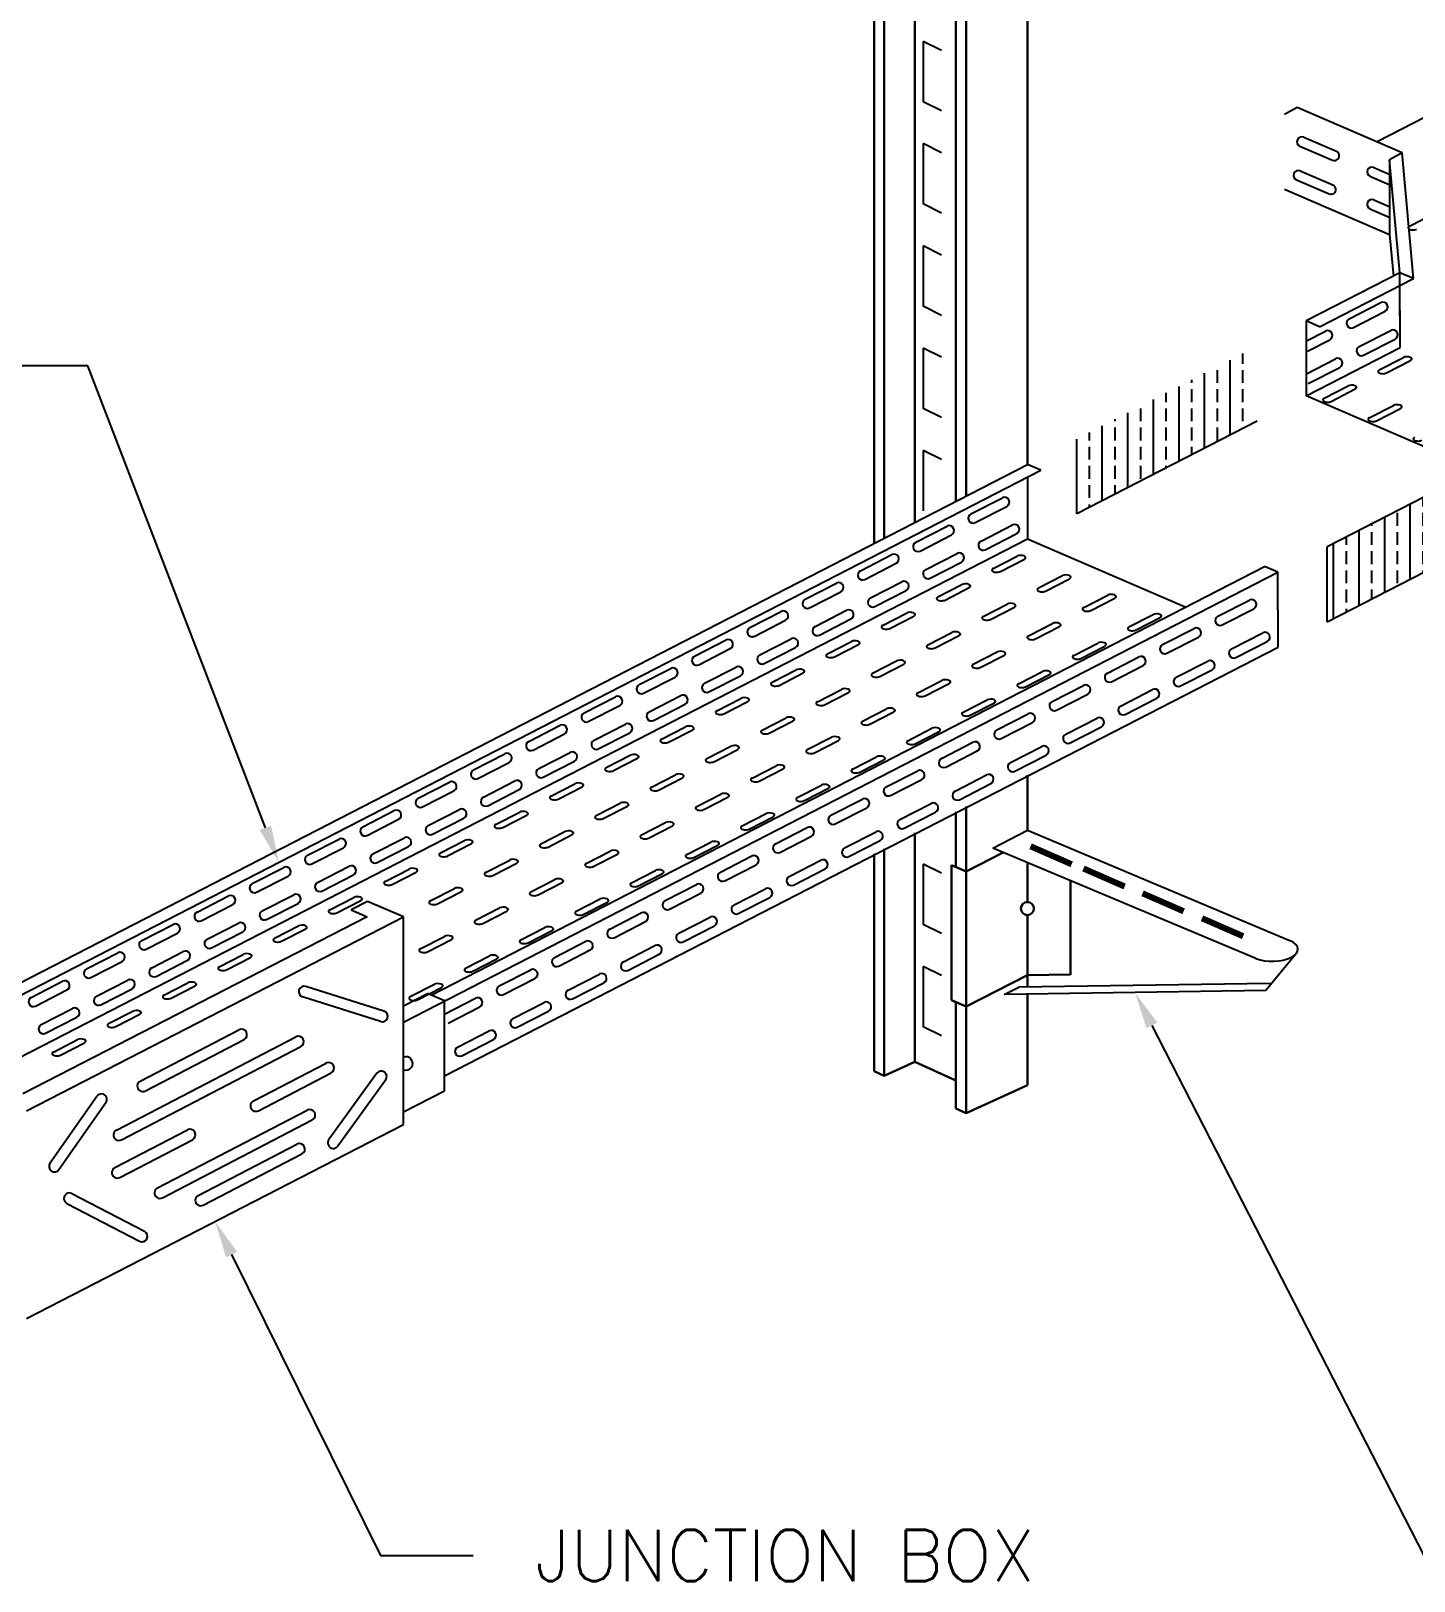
# Model space of a CAD drawing. Extents: x -508 to 92, y -98 to -31.
# Drawn here: x -94.027 to -89.768, y -69.494 to -64.718 of the extents above; entities that cross this region are included whole.
import ezdxf
from ezdxf.enums import TextEntityAlignment as Align

# ---------------------------------------------------------------- set-up
doc = ezdxf.new("R2010")
doc.units = 0
doc.header["$MEASUREMENT"] = 0
doc.layers.get('0').update_dxf_attribs({"linetype": 'CONTINUOUS', "lineweight": 30})
doc.layers.add('CONSTRUCTION', color=3, linetype='CONTINUOUS')
doc.styles.add('S', font='ROMANS')

# ---------------------------------------------------------------- blocks, each defined once
blk = doc.blocks.new('*X18')
at = {"color": 0}
for p, q in [((64.0625, 19.6562), (64.0625, 19.7062)), ((64, 19.3076), (64, 19.6741)), ((63.8125, 19.5625), (63.8125, 19.5776)), ((63.875, 19.2433), (63.875, 19.6097)), ((63.9375, 19.5625), (63.9375, 19.625)), ((64.0625, 19.5625), (64.0625, 19.625)), ((63.625, 19.1146), (63.625, 19.4811)), ((63.6875, 19.4687), (63.6875, 19.5132)), ((63.75, 19.179), (63.75, 19.5454)), ((63.8125, 19.4687), (63.8125, 19.5312)), ((63.9375, 19.4687), (63.9375, 19.5312)), ((64.0625, 19.4687), (64.0625, 19.5312)), ((63.5, 19.0503), (63.5, 19.4167)), ((63.5625, 19.375), (63.5625, 19.4375)), ((63.6875, 19.375), (63.6875, 19.4375)), ((63.8125, 19.375), (63.8125, 19.4375)), ((63.9375, 19.375), (63.9375, 19.4375)), ((64.0625, 19.375), (64.0625, 19.4375)), ((63.375, 18.986), (63.375, 19.3524)), ((63.4375, 19.375), (63.4375, 19.3846)), ((63.4375, 19.2812), (63.4375, 19.3437)), ((63.5625, 19.2812), (63.5625, 19.3437)), ((63.6875, 19.2812), (63.6875, 19.3437)), ((63.8125, 19.2812), (63.8125, 19.3437)), ((63.9375, 19.2812), (63.9375, 19.3437)), ((64.0625, 19.3398), (64.0625, 19.3437)), ((63.25, 18.9216), (63.25, 19.2881)), ((63.3125, 19.2812), (63.3125, 19.3202)), ((63.3125, 19.1875), (63.3125, 19.25)), ((63.4375, 19.1875), (63.4375, 19.25)), ((63.5625, 19.1875), (63.5625, 19.25)), ((63.6875, 19.1875), (63.6875, 19.25)), ((63.8125, 19.2111), (63.8125, 19.25)), ((63.3125, 19.0937), (63.3125, 19.1562)), ((63.4375, 19.0937), (63.4375, 19.1562)), ((63.5625, 19.0937), (63.5625, 19.1562)), ((63.6875, 19.1468), (63.6875, 19.1562)), ((63.3125, 19), (63.3125, 19.0625)), ((63.4375, 19.0181), (63.4375, 19.0625)), ((63.3125, 18.9538), (63.3125, 18.9687))]:
    blk.add_line(p, q, dxfattribs=at)

msp = doc.modelspace()

# ---------------------------------------------------------------- linework, layer by layer
for p, q in [((-91.4309, -66.2967, -26.7093), (-91.4309, -64.0133, -26.7093)), ((-91.3994, -66.2805, -26.7093), (-91.3994, -64.0315, -26.7093)), ((-91.3049, -66.2319, -26.7093), (-91.3049, -64.086, -26.7093)), ((-91.1789, -66.1671, -26.7093), (-91.1789, -64.1588, -26.7093)), ((-91.1474, -66.1509, -26.7093), (-91.1474, -64.177, -26.7093)), ((-90.9583, -66.0536, -26.7093), (-90.9583, -64.2862, -26.7093)), ((-90.9583, -67.1811, -26.7093), (-90.9583, -67.0108, -26.7093)), ((-91.1789, -67.2936, -26.7093), (-91.1789, -67.1242, -26.7093)), ((-91.1474, -68.0525, -26.7093), (-91.1474, -67.108, -26.7093)), ((-91.3049, -67.8947, -26.7093), (-91.3049, -67.1891, -26.7093)), ((-91.3994, -67.9377, -26.7093), (-91.3994, -67.2377, -26.7093)), ((-91.4309, -67.9234, -26.7093), (-91.4309, -67.2539, -26.7093)), ((-91.1474, -67.308, -26.7093), (-91.0329, -67.2492, -26.7093)), ((-90.9583, -67.4022, -26.7093), (-90.9583, -67.2805, -26.7093)), ((-91.1923, -67.7043, -26.7093), (-91.1923, -67.2882, -26.7093)), ((-91.1923, -67.2882, -26.7093), (-91.1474, -67.308, -26.7093)), ((-90.8256, -67.6259, -26.7093), (-90.8256, -67.3362, -26.7093)), ((-90.9583, -67.6637, -26.7093), (-90.9583, -67.4424, -26.7093)), ((-91.1474, -67.7241, -26.7093), (-90.9583, -67.627, -26.7093)), ((-90.8254, -67.625, -26.7241), (-90.9583, -67.627, -26.7093)), ((-91.1923, -67.7043, -26.7093), (-91.1474, -67.7241, -26.7093)), ((-91.1789, -68.0382, -26.7093), (-91.1789, -67.7098, -26.7093)), ((-90.9583, -67.9664, -26.7093), (-90.9583, -67.6862, -26.7093)), ((-91.3049, -67.8947, -26.7093), (-91.3994, -67.9377, -26.7093)), ((-91.3049, -67.8947, -26.7093), (-91.1789, -67.9521, -26.7093)), ((-91.4309, -67.9234, -26.7093), (-91.3994, -67.9377, -26.7093)), ((-90.9583, -67.9664, -26.7093), (-91.1474, -68.0525, -26.7093)), ((-91.1789, -68.0382, -26.7093), (-91.1474, -68.0525, -26.7093))]:
    msp.add_line(p, q)
at = {"const_width": 0.0189}
for points, elevation in [([(-90.9488, -67.2303), (-90.8221, -67.2857)], -4.6355), ([(-90.7857, -67.2988), (-90.6591, -67.3542)], -4.4918), ([(-90.6039, -67.3752), (-90.4772, -67.4305)], -4.3315), ([(-90.4208, -67.4521), (-90.2941, -67.5074)], -4.17)]:
    msp.add_lwpolyline(points, dxfattribs=dict(at, elevation=elevation))
msp.add_circle((-90.9586, -67.4223, -2.6746), 0.0201)
at = {"layer": 'CONSTRUCTION'}
for p, q in [((-91.2229, -64.7785, 0.5349), (-91.2791, -64.7504, 0.5349)), ((-91.2791, -64.7504, 0.5349), (-91.2791, -64.9363, 0.5349)), ((-91.2229, -64.9644, 0.5349), (-91.2791, -64.9363, 0.5349)), ((-89.8041, -65.0935, -28.4327), (-90.1274, -64.9543, -28.6941)), ((-91.2229, -65.0936, 0.5349), (-91.2791, -65.0655, 0.5349)), ((-91.2791, -65.0655, 0.5349), (-91.2791, -65.2514, 0.5349)), ((-90.1193, -65.0732, -35.0705), (-90.0188, -65.1165, -35.0761)), ((-90.1076, -65.0458, -35.0712), (-90.007, -65.0891, -35.0768)), ((-89.811, -65.4631, -27.8139), (-89.8435, -65.1153, -28.4661)), ((-89.8435, -65.1153, -28.4661), (-89.8432, -65.3461, -28.5892)), ((-89.7697, -65.4809, -27.7805), (-89.8041, -65.0935, -28.4327)), ((-90.1297, -65.177, -35.0342), (-90.0292, -65.2203, -35.0398)), ((-90.118, -65.1496, -35.0348), (-90.0174, -65.1929, -35.0405)), ((-89.9035, -65.1661, -34.896), (-89.8443, -65.1916, -34.8993)), ((-89.8917, -65.1387, -34.8966), (-89.8444, -65.1591, -34.8993)), ((-91.2229, -65.2795, 0.5349), (-91.2791, -65.2514, 0.5349)), ((-89.9035, -65.2665, -34.896), (-89.8443, -65.292, -34.8993)), ((-89.8917, -65.2391, -34.8966), (-89.8444, -65.2595, -34.8993)), ((-89.8432, -65.3461, -28.5892), (-89.8313, -65.4736, -28.3502)), ((-91.2229, -65.4087, 0.5349), (-91.2791, -65.3806, 0.5349)), ((-91.2791, -65.3806, 0.5349), (-91.2791, -65.5665, 0.5349)), ((-89.811, -65.4631, -27.8139), (-90.1001, -65.6119, -27.5356)), ((-89.8108, -65.6939, -27.937), (-89.811, -65.4631, -27.8139)), ((-90.0588, -65.6297, -27.5021), (-89.7697, -65.4809, -27.7805)), ((-89.8108, -65.6939, -27.937), (-89.811, -65.5022, -27.8347)), ((-91.2229, -65.5946, 0.5349), (-91.2791, -65.5665, 0.5349)), ((-89.9672, -65.6052, -27.9716), (-89.8703, -65.5554, -27.9778)), ((-90.1001, -65.6119, -27.5356), (-90.0999, -65.8427, -27.6587)), ((-89.9539, -65.6319, -27.9722), (-89.8571, -65.5821, -27.9784)), ((-90.0991, -65.6731, -27.8101), (-90.0406, -65.643, -27.8139)), ((-89.9364, -65.6905, -27.8117), (-89.8395, -65.6407, -27.8179)), ((-91.2229, -65.7238, 0.5349), (-91.2791, -65.6957, 0.5349)), ((-91.2791, -65.6957, 0.5349), (-91.2791, -65.8816, 0.5349)), ((-90.0999, -65.8427, -27.6587), (-89.8108, -65.6939, -27.937)), ((-90.0961, -65.7051, -27.81), (-90.0273, -65.6698, -27.8144)), ((-89.9231, -65.7172, -27.8123), (-89.8263, -65.6674, -27.8185)), ((-93.8526, -65.7496, 0.5349), (-94.3071, -65.7496, 0.5349)), ((-93.305, -67.1736, 0.5349), (-93.8526, -65.7496, 0.5349)), ((-90.0994, -65.7744, -27.6482), (-90.0098, -65.7283, -27.654)), ((-90.0934, -65.8048, -27.6484), (-89.9965, -65.755, -27.6545)), ((-91.2229, -65.9097, 0.5349), (-91.2791, -65.8816, 0.5349)), ((-91.2791, -66.0108, 0.5349), (-91.2791, -66.1967, 0.5349)), ((-91.2229, -66.0389, 0.5349), (-91.2791, -66.0108, 0.5349)), ((-95.6531, -68.4699, -22.1889), (-90.9583, -66.0536, -26.7093)), ((-95.6117, -68.4877, -22.1554), (-90.917, -66.0714, -26.6758)), ((-90.9583, -66.0926, -26.7301), (-90.9581, -66.2844, -26.8324)), ((-91.1322, -66.2062, -26.8472), (-91.0353, -66.1564, -26.8534)), ((-91.1189, -66.2329, -26.8478), (-91.0221, -66.1831, -26.854)), ((-91.3025, -66.2938, -26.6833), (-91.2056, -66.244, -26.6895)), ((-91.2892, -66.3206, -26.6839), (-91.1923, -66.2708, -26.6901)), ((-91.1013, -66.29, -26.6901), (-91.0045, -66.2402, -26.6962)), ((-91.0881, -66.3168, -26.6906), (-90.9912, -66.2669, -26.6968)), ((-90.9581, -66.2844, -26.8324), (-95.6528, -68.7007, -22.312)), ((-91.4727, -66.3815, -26.5194), (-91.3759, -66.3317, -26.5255)), ((-91.2716, -66.3777, -26.5261), (-91.1747, -66.3278, -26.5323)), ((-91.4595, -66.4082, -26.5199), (-91.3626, -66.3584, -26.5261)), ((-91.2583, -66.4044, -26.5267), (-91.1615, -66.3546, -26.5329)), ((-92.8798, -67.7717, -23.4923), (-90.1867, -66.3856, -26.0853)), ((-91.643, -66.4691, -26.3554), (-91.5461, -66.4193, -26.3616)), ((-91.4418, -66.4653, -26.3622), (-91.345, -66.4155, -26.3684)), ((-90.1865, -66.6164, -26.2085), (-90.1867, -66.3856, -26.0853)), ((-91.6297, -66.4958, -26.356), (-91.5329, -66.446, -26.3622)), ((-91.4286, -66.492, -26.3628), (-91.3317, -66.4422, -26.369)), ((-90.3717, -66.5214, -26.2549), (-90.2749, -66.4716, -26.2611)), ((-91.8132, -66.5567, -26.1915), (-91.7164, -66.5069, -26.1977)), ((-91.6121, -66.5529, -26.1982), (-91.5152, -66.5031, -26.2044)), ((-90.3585, -66.5481, -26.2555), (-90.2616, -66.4983, -26.2617)), ((-91.8, -66.5835, -26.1921), (-91.7031, -66.5336, -26.1983)), ((-91.5988, -66.5796, -26.1988), (-91.502, -66.5298, -26.205)), ((-90.542, -66.609, -26.0909), (-90.4451, -66.5592, -26.0971)), ((-92.7538, -67.9378, -23.7365), (-90.1865, -66.6164, -26.2085)), ((-91.9835, -66.6444, -26.0275), (-91.8866, -66.5945, -26.0337)), ((-91.7824, -66.6405, -26.0343), (-91.6855, -66.5907, -26.0405)), ((-91.7691, -66.6673, -26.0349), (-91.6722, -66.6175, -26.0411)), ((-90.5287, -66.6357, -26.0915), (-90.4319, -66.5859, -26.0977)), ((-90.3297, -66.622, -26.0661), (-90.2329, -66.5722, -26.0723)), ((-90.3164, -66.6488, -26.0667), (-90.2196, -66.5989, -26.0729)), ((-91.9702, -66.6711, -26.0281), (-91.8734, -66.6213, -26.0343)), ((-90.7122, -66.6967, -25.927), (-90.6154, -66.6468, -25.9332)), ((-90.5, -66.7097, -25.9022), (-90.4031, -66.6598, -25.9084)), ((-92.1538, -66.732, -25.8636), (-92.0569, -66.6822, -25.8698)), ((-92.1405, -66.7587, -25.8642), (-92.0436, -66.7089, -25.8704)), ((-91.9526, -66.7282, -25.8704), (-91.8558, -66.6784, -25.8766)), ((-91.9394, -66.7549, -25.8709), (-91.8425, -66.7051, -25.8771)), ((-90.699, -66.7234, -25.9276), (-90.6021, -66.6736, -25.9338)), ((-90.4867, -66.7364, -25.9028), (-90.3899, -66.6866, -25.909)), ((-90.8825, -66.7843, -25.7631), (-90.7856, -66.7345, -25.7693)), ((-90.8692, -66.811, -25.7636), (-90.7724, -66.7612, -25.7698)), ((-90.6702, -66.7973, -25.7383), (-90.5734, -66.7475, -25.7445)), ((-92.324, -66.8196, -25.6997), (-92.2272, -66.7698, -25.7059)), ((-92.3108, -66.8463, -25.7002), (-92.2139, -66.7965, -25.7064)), ((-92.1229, -66.8158, -25.7064), (-92.026, -66.766, -25.7126)), ((-92.1096, -66.8425, -25.707), (-92.0128, -66.7927, -25.7132)), ((-90.657, -66.824, -25.7389), (-90.5601, -66.7742, -25.745)), ((-92.2931, -66.9034, -25.5425), (-92.1963, -66.8536, -25.5487)), ((-91.0528, -66.8719, -25.5991), (-90.9559, -66.8221, -25.6053)), ((-91.0395, -66.8986, -25.5997), (-90.9426, -66.8488, -25.6059)), ((-90.8405, -66.8849, -25.5743), (-90.7436, -66.8351, -25.5805)), ((-92.4943, -66.9072, -25.5357), (-92.3974, -66.8574, -25.5419)), ((-92.481, -66.934, -25.5363), (-92.3842, -66.8842, -25.5425)), ((-92.2799, -66.9302, -25.5431), (-92.183, -66.8803, -25.5493)), ((-90.8272, -66.9116, -25.5749), (-90.7304, -66.8618, -25.5811)), ((-92.6645, -66.9949, -25.3718), (-92.5677, -66.9451, -25.378)), ((-92.4634, -66.9911, -25.3786), (-92.3665, -66.9412, -25.3848)), ((-91.223, -66.9595, -25.4352), (-91.1262, -66.9097, -25.4414)), ((-91.2098, -66.9863, -25.4358), (-91.1129, -66.9364, -25.442)), ((-91.0107, -66.9725, -25.4104), (-90.9139, -66.9227, -25.4166)), ((-90.9975, -66.9993, -25.411), (-90.9006, -66.9495, -25.4172)), ((-92.6513, -67.0216, -25.3724), (-92.5544, -66.9718, -25.3786)), ((-92.4501, -67.0178, -25.3791), (-92.3533, -66.968, -25.3853)), ((-91.3933, -67.0472, -25.2713), (-91.2964, -66.9974, -25.2775)), ((-92.8348, -67.0825, -25.2079), (-92.7379, -67.0327, -25.2141)), ((-92.6337, -67.0787, -25.2146), (-92.5368, -67.0289, -25.2208)), ((-91.38, -67.0739, -25.2718), (-91.2832, -67.0241, -25.278)), ((-91.181, -67.0602, -25.2465), (-91.0842, -67.0104, -25.2527)), ((-91.1678, -67.0869, -25.247), (-91.0709, -67.0371, -25.2532)), ((-92.8215, -67.1092, -25.2084), (-92.7247, -67.0594, -25.2146)), ((-92.6204, -67.1054, -25.2152), (-92.5235, -67.0556, -25.2214)), ((-91.5635, -67.1348, -25.1073), (-91.4667, -67.085, -25.1135)), ((-93.0051, -67.1701, -25.0439), (-92.9082, -67.1203, -25.0501)), ((-92.8039, -67.1663, -25.0507), (-92.7071, -67.1165, -25.0569)), ((-92.7907, -67.193, -25.0513), (-92.6938, -67.1432, -25.0575)), ((-91.5503, -67.1615, -25.1079), (-91.4534, -67.1117, -25.1141)), ((-91.3513, -67.1478, -25.0825), (-91.2544, -67.098, -25.0887)), ((-91.338, -67.1745, -25.0831), (-91.2412, -67.1247, -25.0893)), ((-92.9918, -67.1969, -25.0445), (-92.8949, -67.147, -25.0507)), ((-91.7338, -67.2224, -24.9434), (-91.6369, -67.1726, -24.9496)), ((-91.5215, -67.2354, -24.9186), (-91.4247, -67.1856, -24.9248)), ((-93.1753, -67.2578, -24.88), (-93.0785, -67.2079, -24.8862)), ((-93.1621, -67.2845, -24.8806), (-93.0652, -67.2347, -24.8868)), ((-92.9742, -67.2539, -24.8868), (-92.8773, -67.2041, -24.8929)), ((-92.9609, -67.2807, -24.8873), (-92.8641, -67.2309, -24.8935)), ((-91.7205, -67.2491, -24.944), (-91.6237, -67.1993, -24.9502)), ((-91.5083, -67.2622, -24.9192), (-91.4114, -67.2123, -24.9254)), ((-91.9041, -67.31, -24.7795), (-91.8072, -67.2602, -24.7856)), ((-91.6918, -67.3231, -24.7547), (-91.5949, -67.2732, -24.7609)), ((-91.2791, -67.2853, 0.5349), (-91.2791, -67.4711, 0.5349)), ((-91.2229, -67.3134, 0.5349), (-91.2791, -67.2853, 0.5349)), ((-93.3456, -67.3454, -24.7161), (-93.2487, -67.2956, -24.7222)), ((-93.3323, -67.3721, -24.7166), (-93.2355, -67.3223, -24.7228)), ((-93.1444, -67.3416, -24.7228), (-93.0476, -67.2918, -24.729)), ((-93.1312, -67.3683, -24.7234), (-93.0343, -67.3185, -24.7296)), ((-91.8908, -67.3368, -24.78), (-91.7939, -67.287, -24.7862)), ((-91.6785, -67.3498, -24.7552), (-91.5817, -67.3, -24.7614)), ((-93.3147, -67.4292, -24.5589), (-93.2178, -67.3794, -24.5651)), ((-92.0743, -67.3977, -24.6155), (-91.9775, -67.3479, -24.6217)), ((-92.0611, -67.4244, -24.6161), (-91.9642, -67.3746, -24.6223)), ((-91.862, -67.4107, -24.5907), (-91.7652, -67.3609, -24.5969)), ((-93.5158, -67.433, -24.5521), (-93.419, -67.3832, -24.5583)), ((-93.5026, -67.4597, -24.5527), (-93.4057, -67.4099, -24.5589)), ((-93.3014, -67.4559, -24.5595), (-93.2046, -67.4061, -24.5657)), ((-91.8488, -67.4374, -24.5913), (-91.7519, -67.3876, -24.5975)), ((-93.6861, -67.5206, -24.3882), (-93.5892, -67.4708, -24.3944)), ((-93.485, -67.5168, -24.3949), (-93.3881, -67.467, -24.4011)), ((-92.2446, -67.4853, -24.4516), (-92.1477, -67.4355, -24.4578)), ((-92.2313, -67.512, -24.4522), (-92.1345, -67.4622, -24.4584)), ((-92.0323, -67.4983, -24.4268), (-91.9355, -67.4485, -24.433)), ((-92.0191, -67.525, -24.4274), (-91.9222, -67.4752, -24.4336)), ((-91.2229, -67.4993, 0.5349), (-91.2791, -67.4711, 0.5349)), ((-93.6728, -67.5474, -24.3888), (-93.576, -67.4976, -24.395)), ((-93.4717, -67.5435, -24.3955), (-93.3748, -67.4937, -24.4017)), ((-92.4148, -67.5729, -24.2876), (-92.318, -67.5231, -24.2938)), ((-93.8564, -67.6083, -24.2242), (-93.7595, -67.5585, -24.2304)), ((-93.6552, -67.6045, -24.231), (-93.5584, -67.5546, -24.2372)), ((-92.4016, -67.5997, -24.2882), (-92.3047, -67.5498, -24.2944)), ((-92.2026, -67.5859, -24.2628), (-92.1057, -67.5361, -24.269)), ((-92.1893, -67.6127, -24.2634), (-92.0925, -67.5629, -24.2696)), ((-93.8431, -67.635, -24.2248), (-93.7463, -67.5852, -24.231)), ((-93.642, -67.6312, -24.2316), (-93.5451, -67.5814, -24.2378)), ((-92.5851, -67.6606, -24.1237), (-92.4882, -67.6107, -24.1299)), ((-91.2791, -67.6004, 0.5349), (-91.2791, -67.7862, 0.5349)), ((-91.2229, -67.6285, 0.5349), (-91.2791, -67.6004, 0.5349)), ((-94.0266, -67.6959, -24.0603), (-93.9298, -67.6461, -24.0665)), ((-93.8255, -67.6921, -24.0671), (-93.7286, -67.6423, -24.0733)), ((-92.9402, -67.7381, 1.7953), (-93.1805, -67.6618, 1.7953)), ((-92.5718, -67.6873, -24.1243), (-92.475, -67.6375, -24.1305)), ((-92.3728, -67.6736, -24.0989), (-92.276, -67.6238, -24.1051)), ((-92.3596, -67.7003, -24.0995), (-92.2627, -67.6505, -24.1057)), ((-94.0134, -67.7226, -24.0609), (-93.9165, -67.6728, -24.0671)), ((-93.8122, -67.7188, -24.0676), (-93.7154, -67.669, -24.0738)), ((-92.9505, -67.7705, 1.7953), (-93.1908, -67.6942, 1.7953)), ((-92.7554, -67.7482, -23.9598), (-92.6585, -67.6984, -23.966)), ((-92.5431, -67.7612, -23.935), (-92.4462, -67.7114, -23.9412)), ((-93.9957, -67.7797, -23.9031), (-93.8989, -67.7299, -23.9093)), ((-93.9825, -67.8064, -23.9037), (-93.8856, -67.7566, -23.9099)), ((-92.7421, -67.7749, -23.9603), (-92.6452, -67.7251, -23.9665)), ((-92.5298, -67.7879, -23.9356), (-92.433, -67.7381, -23.9417)), ((-93.6907, -67.9537, 1.7953), (-93.3868, -67.7959, 1.7953)), ((-92.7134, -67.8488, -23.771), (-92.6165, -67.799, -23.7772)), ((-91.2229, -67.8144, 0.5349), (-91.2791, -67.7862, 0.5349)), ((-90.5751, -67.7821, 0.5349), (-89.7378, -69.4152, 0.5349)), ((-93.7642, -68.1045, 1.7953), (-93.2115, -67.8175, 1.7953)), ((-93.7485, -68.1346, 1.7953), (-93.1958, -67.8476, 1.7953)), ((-93.675, -67.9839, 1.7953), (-93.3711, -67.826, 1.7953)), ((-92.7001, -67.8755, -23.7716), (-92.6032, -67.8257, -23.7778)), ((-93.3423, -68.0149, 1.7953), (-93.1186, -67.8987, 1.7953)), ((-93.3267, -68.045, 1.7953), (-93.103, -67.9288, 1.7953)), ((-92.9622, -67.9297, 1.7953), (-93.1096, -68.1342, 1.7953)), ((-92.9346, -67.9496, 1.7953), (-93.082, -68.1541, 1.7953)), ((-93.9688, -68.207, 1.7953), (-93.8241, -68.0006, 1.7953)), ((-92.8796, -68.0481, -23.6154), (-92.7538, -67.9833, -23.7365)), ((-93.941, -68.2265, 1.7953), (-93.7962, -68.0201, 1.7953)), ((-93.6377, -68.2829, 1.7953), (-93.1764, -68.0434, 1.7953)), ((-93.622, -68.3131, 1.7953), (-93.1608, -68.0735, 1.7953)), ((-93.7691, -68.2203, 1.7953), (-93.5454, -68.1042, 1.7953)), ((-93.7534, -68.2505, 1.7953), (-93.5297, -68.1343, 1.7953)), ((-93.5122, -68.3059, 1.7953), (-93.2083, -68.148, 1.7953)), ((-93.4965, -68.336, 1.7953), (-93.1926, -68.1782, 1.7953)), ((-93.9167, -68.3305, 1.7953), (-93.6929, -68.4467, 1.7953)), ((-93.901, -68.3004, 1.7953), (-93.6773, -68.4166, 1.7953)), ((-93.4097, -68.4881, 0.5349), (-92.9503, -69.4152, 0.5349)), ((-92.9503, -69.4152, 0.5349), (-92.6658, -69.4152, 0.5349))]:
    msp.add_line(p, q, dxfattribs=at)
at = {"layer": 'CONSTRUCTION', "extrusion": (-0.00092807, 0.882316, 0.470657)}
for p, q in [((-89.4598, -64.8432, -29.5311), (-89.8814, -65.0602, -29.1252)), ((-89.8432, -65.3461, -28.5892), (-90.1665, -65.207, -28.8506)), ((-89.7821, -65.3196, -24.0058), (-89.708, -65.2815, -24.0771)), ((-89.7697, -65.4809, -27.7805), (-89.811, -65.4631, -27.8139)), ((-90.0588, -65.6297, -27.5021), (-90.1001, -65.6119, -27.5356)), ((-89.8746, -65.7624, -23.1759), (-89.8006, -65.7243, -23.2472)), ((-89.8526, -65.7719, -23.1581), (-89.7786, -65.7338, -23.2294)), ((-89.5727, -66.0696, -27.2324), (-90.0999, -65.8427, -27.6587)), ((-90.0449, -65.8501, -23.0119), (-89.9708, -65.8119, -23.0832)), ((-90.0229, -65.8595, -22.9941), (-89.9488, -65.8214, -23.0654)), ((-89.9055, -65.91, -22.8992), (-89.8314, -65.8719, -22.9705)), ((-89.8835, -65.9195, -22.8814), (-89.8094, -65.8814, -22.9527)), ((-90.2513, -65.9207, -27.5129), (-90.8066, -66.2065, -26.9782)), ((-89.48, -66.0219, -26.7658), (-90.0353, -66.3077, -26.2312)), ((-90.917, -66.0714, -26.6758), (-90.9583, -66.0536, -26.7093)), ((-90.035, -66.5385, -26.3543), (-89.4797, -66.2527, -26.889)), ((-90.4722, -66.4935, -26.4395), (-90.9581, -66.2844, -26.8324)), ((-90.035, -66.5385, -26.3543), (-90.0353, -66.3077, -26.2312)), ((-92.7947, -67.6888, -23.6475), (-90.228, -66.3678, -26.1188)), ((-91.0638, -66.3745, -22.0308), (-90.9898, -66.3364, -22.1021)), ((-91.0418, -66.3839, -22.013), (-90.9677, -66.3458, -22.0843)), ((-90.1867, -66.3856, -26.0853), (-90.228, -66.3678, -26.1188)), ((-91.2341, -66.4621, -21.8669), (-91.16, -66.424, -21.9382)), ((-90.9244, -66.4345, -21.9181), (-90.8503, -66.3963, -21.9894)), ((-90.9024, -66.4439, -21.9003), (-90.8283, -66.4058, -21.9716)), ((-91.2121, -66.4716, -21.8491), (-91.138, -66.4335, -21.9204)), ((-90.785, -66.4944, -21.8054), (-90.7109, -66.4563, -21.8767)), ((-90.763, -66.5039, -21.7876), (-90.6889, -66.4658, -21.8589)), ((-91.4043, -66.5497, -21.703), (-91.3303, -66.5116, -21.7743)), ((-91.3823, -66.5592, -21.6852), (-91.3083, -66.5211, -21.7565)), ((-91.0946, -66.5221, -21.7542), (-91.0206, -66.484, -21.8255)), ((-91.0726, -66.5316, -21.7364), (-90.9986, -66.4934, -21.8077)), ((-90.6456, -66.5544, -21.6926), (-90.5715, -66.5163, -21.7639)), ((-90.9552, -66.5821, -21.6414), (-90.8812, -66.544, -21.7127)), ((-90.9332, -66.5915, -21.6236), (-90.8592, -66.5534, -21.6949)), ((-90.6236, -66.5639, -21.6749), (-90.5495, -66.5258, -21.7462)), ((-91.5746, -66.6374, -21.539), (-91.5005, -66.5992, -21.6103)), ((-91.5526, -66.6468, -21.5212), (-91.4785, -66.6087, -21.5925)), ((-91.2649, -66.6097, -21.5902), (-91.1909, -66.5716, -21.6615)), ((-91.2429, -66.6192, -21.5724), (-91.1689, -66.5811, -21.6437)), ((-90.8158, -66.6421, -21.5287), (-90.7418, -66.604, -21.6)), ((-90.7938, -66.6515, -21.5109), (-90.7198, -66.6134, -21.5822)), ((-91.4352, -66.6973, -21.4263), (-91.3611, -66.6592, -21.4976)), ((-91.1255, -66.6697, -21.4775), (-91.0514, -66.6316, -21.5488)), ((-91.1035, -66.6792, -21.4597), (-91.0294, -66.6411, -21.531)), ((-91.7448, -66.725, -21.3751), (-91.6708, -66.6869, -21.4464)), ((-91.7228, -66.7345, -21.3573), (-91.6488, -66.6963, -21.4286)), ((-91.4132, -66.7068, -21.4085), (-91.3391, -66.6687, -21.4798)), ((-90.9861, -66.7297, -21.3648), (-90.912, -66.6916, -21.4361)), ((-90.9641, -66.7392, -21.347), (-90.89, -66.701, -21.4183)), ((-91.6054, -66.785, -21.2624), (-91.5314, -66.7469, -21.3337)), ((-91.5834, -66.7944, -21.2446), (-91.5094, -66.7563, -21.3159)), ((-91.2958, -66.7573, -21.3136), (-91.2217, -66.7192, -21.3849)), ((-91.2738, -66.7668, -21.2958), (-91.1997, -66.7287, -21.3671)), ((-91.9151, -66.8126, -21.2112), (-91.8411, -66.7745, -21.2825)), ((-91.8931, -66.8221, -21.1934), (-91.819, -66.784, -21.2647)), ((-91.466, -66.845, -21.1496), (-91.392, -66.8068, -21.2209)), ((-91.1563, -66.8173, -21.2008), (-91.0823, -66.7792, -21.2721)), ((-91.1343, -66.8268, -21.183), (-91.0603, -66.7887, -21.2543)), ((-91.7757, -66.8726, -21.0984), (-91.7016, -66.8345, -21.1697)), ((-91.7537, -66.8821, -21.0806), (-91.6796, -66.844, -21.1519)), ((-91.444, -66.8544, -21.1318), (-91.37, -66.8163, -21.2031)), ((-92.0854, -66.9002, -21.0472), (-92.0113, -66.8621, -21.1185)), ((-92.0634, -66.9097, -21.0294), (-91.9893, -66.8716, -21.1007)), ((-91.6363, -66.9326, -20.9857), (-91.5622, -66.8945, -21.057)), ((-91.6143, -66.9421, -20.9679), (-91.5402, -66.9039, -21.0392)), ((-91.3266, -66.9049, -21.0369), (-91.2525, -66.8668, -21.1082)), ((-91.3046, -66.9144, -21.0191), (-91.2305, -66.8763, -21.0904)), ((-92.2556, -66.9879, -20.8833), (-92.1816, -66.9498, -20.9546)), ((-91.946, -66.9602, -20.9345), (-91.8719, -66.9221, -21.0058)), ((-91.9239, -66.9697, -20.9167), (-91.8499, -66.9316, -20.988)), ((-92.2336, -66.9973, -20.8655), (-92.1596, -66.9592, -20.9368)), ((-91.8065, -67.0202, -20.8218), (-91.7325, -66.9821, -20.8931)), ((-91.7845, -67.0297, -20.804), (-91.7105, -66.9916, -20.8753)), ((-91.4969, -66.9926, -20.873), (-91.4228, -66.9545, -20.9443)), ((-91.4749, -67.002, -20.8552), (-91.4008, -66.9639, -20.9265)), ((-92.4259, -67.0755, -20.7193), (-92.3518, -67.0374, -20.7906)), ((-92.4039, -67.085, -20.7015), (-92.3298, -67.0469, -20.7729)), ((-92.1162, -67.0479, -20.7705), (-92.0422, -67.0097, -20.8419)), ((-92.0942, -67.0573, -20.7528), (-92.0202, -67.0192, -20.8241)), ((-91.6671, -67.0802, -20.709), (-91.5931, -67.0421, -20.7803)), ((-91.9768, -67.1078, -20.6578), (-91.9027, -67.0697, -20.7291)), ((-91.9548, -67.1173, -20.64), (-91.8807, -67.0792, -20.7113)), ((-91.6451, -67.0897, -20.6912), (-91.5711, -67.0516, -20.7625)), ((-92.5961, -67.1631, -20.5554), (-92.5221, -67.125, -20.6267)), ((-92.5741, -67.1726, -20.5376), (-92.5001, -67.1345, -20.6089)), ((-92.2865, -67.1355, -20.6066), (-92.2124, -67.0974, -20.6779)), ((-92.2645, -67.145, -20.5888), (-92.1904, -67.1068, -20.6601)), ((-91.8374, -67.1678, -20.5451), (-91.7633, -67.1297, -20.6164)), ((-91.8154, -67.1773, -20.5273), (-91.7413, -67.1392, -20.5986)), ((-92.4567, -67.2231, -20.4427), (-92.3827, -67.185, -20.514)), ((-92.1471, -67.1955, -20.4939), (-92.073, -67.1574, -20.5652)), ((-92.1251, -67.2049, -20.4761), (-92.051, -67.1668, -20.5474)), ((-91.0646, -67.2358, -26.6535), (-90.9582, -67.1811, -26.7559)), ((-90.9582, -67.1811, -26.7559), (-90.1483, -67.5212, -26.042)), ((-92.7664, -67.2508, -20.3915), (-92.6924, -67.2126, -20.4628)), ((-92.7444, -67.2602, -20.3737), (-92.6703, -67.2221, -20.445)), ((-92.4347, -67.2326, -20.4249), (-92.3607, -67.1945, -20.4962)), ((-92.0076, -67.2555, -20.3812), (-91.9336, -67.2173, -20.4525)), ((-91.9856, -67.2649, -20.3634), (-91.9116, -67.2268, -20.4347)), ((-90.2548, -67.576, -25.9395), (-91.0646, -67.2358, -26.6535)), ((-92.627, -67.3107, -20.2787), (-92.5529, -67.2726, -20.35)), ((-92.605, -67.3202, -20.2609), (-92.5309, -67.2821, -20.3323)), ((-92.3173, -67.2831, -20.3299), (-92.2433, -67.245, -20.4013)), ((-92.2953, -67.2926, -20.3122), (-92.2213, -67.2545, -20.3835)), ((-90.958, -67.4022, -26.8581), (-90.9581, -67.2806, -26.7932)), ((-92.9367, -67.3384, -20.2275), (-92.8626, -67.3003, -20.2988)), ((-92.9147, -67.3479, -20.2097), (-92.8406, -67.3097, -20.281)), ((-92.4876, -67.3707, -20.166), (-92.4135, -67.3326, -20.2373)), ((-92.1779, -67.3431, -20.2172), (-92.1038, -67.305, -20.2885)), ((-92.1559, -67.3526, -20.1994), (-92.0818, -67.3144, -20.2707)), ((-92.7973, -67.3984, -20.1148), (-92.7232, -67.3603, -20.1861)), ((-92.7752, -67.4078, -20.097), (-92.7012, -67.3697, -20.1683)), ((-92.4656, -67.3802, -20.1482), (-92.3915, -67.3421, -20.2195)), ((-93.1069, -67.426, -20.0636), (-93.0329, -67.3879, -20.1349)), ((-93.0849, -67.4355, -20.0458), (-93.0109, -67.3974, -20.1171)), ((-92.9905, -67.4003, -23.2063), (-93.041, -67.4262, -23.1577)), ((-93.041, -67.4262, -23.1577), (-92.9923, -67.4472, -23.1184)), ((-92.8802, -67.4477, -23.1172), (-92.9905, -67.4003, -23.2063)), ((-92.6578, -67.4584, -20.0021), (-92.5838, -67.4202, -20.0734)), ((-92.6358, -67.4678, -19.9843), (-92.5618, -67.4297, -20.0556)), ((-92.3482, -67.4307, -20.0533), (-92.2741, -67.3926, -20.1246)), ((-92.3262, -67.4402, -20.0355), (-92.2521, -67.4021, -20.1068)), ((-92.9923, -67.4472, -23.1184), (-94.0524, -67.9928, -22.0977)), ((-94.0413, -68.0453, -21.9993), (-92.8802, -67.4477, -23.1172)), ((-93.2772, -67.5136, -19.8997), (-93.2031, -67.4755, -19.971)), ((-92.8795, -68.0877, -23.5042), (-92.8802, -67.4477, -23.1172)), ((-93.2552, -67.5231, -19.8819), (-93.1811, -67.485, -19.9532)), ((-92.8281, -67.546, -19.8381), (-92.754, -67.5079, -19.9094)), ((-92.8061, -67.5555, -19.8203), (-92.732, -67.5173, -19.8916)), ((-92.5184, -67.5183, -19.8893), (-92.4444, -67.4802, -19.9606)), ((-92.4964, -67.5278, -19.8716), (-92.4224, -67.4897, -19.9429)), ((-93.4474, -67.6013, -19.7357), (-93.3734, -67.5632, -19.807)), ((-93.4254, -67.6107, -19.7179), (-93.3514, -67.5726, -19.7892)), ((-92.6887, -67.606, -19.7254), (-92.6146, -67.5679, -19.7967)), ((-90.133, -67.5635, -25.9627), (-90.224, -67.675, -25.7612)), ((-92.6667, -67.6154, -19.7076), (-92.5926, -67.5773, -19.7789)), ((-93.6177, -67.6889, -19.5718), (-93.5437, -67.6508, -19.6431)), ((-93.5957, -67.6984, -19.554), (-93.5216, -67.6603, -19.6253)), ((-92.8589, -67.6936, -19.5615), (-92.7849, -67.6555, -19.6328)), ((-92.8369, -67.7031, -19.5437), (-92.7629, -67.665, -19.615)), ((-91.0296, -67.6873, -25.6725), (-90.9844, -67.664, -25.7161)), ((-90.2112, -67.6533, -25.802), (-90.9844, -67.664, -25.7161)), ((-92.8799, -67.7218, -23.5764), (-92.8061, -67.6838, -23.6474)), ((-92.7533, -67.7066, -23.6141), (-92.8061, -67.6838, -23.6568)), ((-92.7538, -67.9833, -23.441), (-92.7541, -67.7062, -23.2735)), ((-90.224, -67.675, -25.7612), (-91.0296, -67.6873, -25.6725)), ((-93.788, -67.7765, -19.4079), (-93.7139, -67.7384, -19.4792)), ((-93.766, -67.786, -19.3901), (-93.6919, -67.7479, -19.4614)), ((-93.9582, -67.8642, -19.2439), (-93.8842, -67.826, -19.3152)), ((-93.9362, -67.8736, -19.2261), (-93.8622, -67.8355, -19.2974)), ((-94.0406, -68.6853, -22.3862), (-92.8795, -68.0877, -23.5042))]:
    msp.add_line(p, q, dxfattribs=at)
at = {"layer": 'CONSTRUCTION', "extrusion": (-0.698468, 0.539096, 0.470657)}
for p, q in [((-90.1274, -64.9543, -28.6941), (-90.1668, -64.9762, -28.7275)), ((-89.8041, -65.0935, -28.4327), (-89.8435, -65.1153, -28.4661))]:
    msp.add_line(p, q, dxfattribs=at)
at = {"layer": 'CONSTRUCTION', "extrusion": (0.055889, 0.000176226, 0.998437)}
for centre, start, end in [((-64.775, 88.2169, -40.0638), 336.5561, 156.5561), ((-64.8187, 88.1163, -40.0638), 156.5561, 336.5561), ((-64.8686, 88.0114, -39.8775), 336.5561, 156.5561), ((-64.8788, 88.2296, -40.0281), 336.5561, 156.5561), ((-64.9225, 88.129, -40.0281), 156.5561, 336.5561), ((-64.969, 88.0118, -39.8775), 336.5561, 156.5561)]:
    msp.add_arc(centre, 0.0149, start, end, dxfattribs=at)
at = {"layer": 'CONSTRUCTION', "extrusion": (-0.00092807, 0.882316, 0.470657)}
for centre, radius, start, end in [((89.8397, 9.528, -68.8477), 0.0149, 317.4839, 137.4839), ((89.8586, 10.3879, -68.8477), 0.0149, 137.4839, 317.4839), ((89.9327, 10.4687, -68.8477), 0.0149, 317.4839, 137.4839), ((90.1031, 10.6545, -68.8477), 0.0149, 317.4839, 137.4839), ((90.029, 10.5737, -68.8477), 0.0149, 137.4839, 317.4839), ((89.8896, 10.7015, -68.8477), 0.0149, 137.4839, 317.4839), ((89.9637, 10.7823, -68.8477), 0.0149, 317.4839, 137.4839), ((89.8244, 10.91, -68.8477), 0.0149, 317.4839, 137.4839), ((91.1226, 11.7664, -68.8477), 0.0149, 317.4839, 137.4839), ((91.0485, 11.6856, -68.8477), 0.0149, 137.4839, 317.4839), ((91.2188, 11.8714, -68.8477), 0.0149, 137.4839, 317.4839), ((90.9091, 11.8134, -68.8477), 0.0149, 137.4839, 317.4839), ((91.2929, 11.9522, -68.8477), 0.0149, 317.4839, 137.4839), ((90.9832, 11.8942, -68.8477), 0.0149, 317.4839, 137.4839), ((90.7698, 11.9412, -68.8477), 0.0149, 137.4839, 317.4839), ((91.3892, 12.0572, -68.8477), 0.0149, 137.4839, 317.4839), ((91.1536, 12.08, -68.8477), 0.0149, 317.4839, 137.4839), ((91.0795, 11.9992, -68.8477), 0.0149, 137.4839, 317.4839), ((90.8439, 12.022, -68.8477), 0.0149, 317.4839, 137.4839), ((90.6304, 12.0689, -68.8477), 0.0149, 137.4839, 317.4839), ((91.4633, 12.1381, -68.8477), 0.0149, 317.4839, 137.4839), ((91.2498, 12.185, -68.8477), 0.0149, 137.4839, 317.4839), ((90.9401, 12.127, -68.8477), 0.0149, 137.4839, 317.4839), ((90.7045, 12.1497, -68.8477), 0.0149, 317.4839, 137.4839), ((91.5595, 12.243, -68.8477), 0.0149, 137.4839, 317.4839), ((91.3239, 12.2658, -68.8477), 0.0149, 317.4839, 137.4839), ((91.0142, 12.2078, -68.8477), 0.0149, 317.4839, 137.4839), ((90.8008, 12.2547, -68.8477), 0.0149, 137.4839, 317.4839), ((91.6336, 12.3239, -68.8477), 0.0149, 317.4839, 137.4839), ((91.4202, 12.3708, -68.8477), 0.0149, 137.4839, 317.4839), ((91.1105, 12.3128, -68.8477), 0.0149, 137.4839, 317.4839), ((90.8749, 12.3355, -68.8477), 0.0149, 317.4839, 137.4839), ((91.7299, 12.4288, -68.8477), 0.0149, 137.4839, 317.4839), ((91.4943, 12.4516, -68.8477), 0.0149, 317.4839, 137.4839), ((91.1846, 12.3936, -68.8477), 0.0149, 317.4839, 137.4839), ((90.9711, 12.4405, -68.8477), 0.0149, 137.4839, 317.4839), ((91.804, 12.5097, -68.8477), 0.0149, 317.4839, 137.4839), ((91.5905, 12.5566, -68.8477), 0.0149, 137.4839, 317.4839), ((91.3549, 12.5794, -68.8477), 0.0149, 317.4839, 137.4839), ((91.2808, 12.4986, -68.8477), 0.0149, 137.4839, 317.4839), ((91.0452, 12.5213, -68.8477), 0.0149, 317.4839, 137.4839), ((91.9002, 12.6146, -68.8477), 0.0149, 137.4839, 317.4839), ((91.6646, 12.6374, -68.8477), 0.0149, 317.4839, 137.4839), ((91.4512, 12.6844, -68.8477), 0.0149, 137.4839, 317.4839), ((91.1415, 12.6263, -68.8477), 0.0149, 137.4839, 317.4839), ((91.9743, 12.6955, -68.8477), 0.0149, 317.4839, 137.4839), ((91.7609, 12.7424, -68.8477), 0.0149, 137.4839, 317.4839), ((91.5253, 12.7652, -68.8477), 0.0149, 317.4839, 137.4839), ((91.2156, 12.7071, -68.8477), 0.0149, 317.4839, 137.4839), ((92.1447, 12.8813, -68.8477), 0.0149, 317.4839, 137.4839), ((92.0706, 12.8004, -68.8477), 0.0149, 137.4839, 317.4839), ((91.835, 12.8232, -68.8477), 0.0149, 317.4839, 137.4839), ((91.6215, 12.8702, -68.8477), 0.0149, 137.4839, 317.4839), ((91.3118, 12.8121, -68.8477), 0.0149, 137.4839, 317.4839), ((92.2409, 12.9863, -68.8477), 0.0149, 137.4839, 317.4839), ((91.9312, 12.9282, -68.8477), 0.0149, 137.4839, 317.4839), ((91.6956, 12.951, -68.8477), 0.0149, 317.4839, 137.4839), ((91.4822, 12.9979, -68.8477), 0.0149, 137.4839, 317.4839), ((91.3859, 12.8929, -68.8477), 0.0149, 317.4839, 137.4839), ((92.315, 13.0671, -68.8477), 0.0149, 317.4839, 137.4839), ((92.0053, 13.009, -68.8477), 0.0149, 317.4839, 137.4839), ((91.7919, 13.056, -68.8477), 0.0149, 137.4839, 317.4839), ((91.5563, 13.0788, -68.8477), 0.0149, 317.4839, 137.4839), ((92.4113, 13.1721, -68.8477), 0.0149, 137.4839, 317.4839), ((92.1757, 13.1948, -68.8477), 0.0149, 317.4839, 137.4839), ((92.1016, 13.114, -68.8477), 0.0149, 137.4839, 317.4839), ((91.866, 13.1368, -68.8477), 0.0149, 317.4839, 137.4839), ((91.6525, 13.1837, -68.8477), 0.0149, 137.4839, 317.4839), ((92.4854, 13.2529, -68.8477), 0.0149, 317.4839, 137.4839), ((92.2719, 13.2998, -68.8477), 0.0149, 137.4839, 317.4839), ((91.9622, 13.2418, -68.8477), 0.0149, 137.4839, 317.4839), ((91.7266, 13.2646, -68.8477), 0.0149, 317.4839, 137.4839), ((92.5817, 13.3579, -68.8477), 0.0149, 137.4839, 317.4839), ((92.346, 13.3806, -68.8477), 0.0149, 317.4839, 137.4839), ((92.0363, 13.3226, -68.8477), 0.0149, 317.4839, 137.4839), ((91.8229, 13.3695, -68.8477), 0.0149, 137.4839, 317.4839), ((92.6557, 13.4387, -68.8477), 0.0149, 317.4839, 137.4839), ((92.4423, 13.4856, -68.8477), 0.0149, 137.4839, 317.4839), ((92.1326, 13.4276, -68.8477), 0.0149, 137.4839, 317.4839), ((91.897, 13.4504, -68.8477), 0.0149, 317.4839, 137.4839), ((92.752, 13.5437, -68.8477), 0.0149, 137.4839, 317.4839), ((92.5164, 13.5664, -68.8477), 0.0149, 317.4839, 137.4839), ((92.2067, 13.5084, -68.8477), 0.0149, 317.4839, 137.4839), ((91.9932, 13.5553, -68.8477), 0.0149, 137.4839, 317.4839), ((92.8261, 13.6245, -68.8477), 0.0149, 317.4839, 137.4839), ((92.6127, 13.6714, -68.8477), 0.0149, 137.4839, 317.4839), ((92.377, 13.6942, -68.8477), 0.0149, 317.4839, 137.4839), ((92.3029, 13.6134, -68.8477), 0.0149, 137.4839, 317.4839), ((92.0673, 13.6362, -68.8477), 0.0149, 317.4839, 137.4839), ((92.9224, 13.7295, -68.8477), 0.0149, 137.4839, 317.4839), ((92.6867, 13.7522, -68.8477), 0.0149, 317.4839, 137.4839), ((92.4733, 13.7992, -68.8477), 0.0149, 137.4839, 317.4839), ((92.1636, 13.7411, -68.8477), 0.0149, 137.4839, 317.4839), ((92.9964, 13.8103, -68.8477), 0.0149, 317.4839, 137.4839), ((92.783, 13.8572, -68.8477), 0.0149, 137.4839, 317.4839), ((92.5474, 13.88, -68.8477), 0.0149, 317.4839, 137.4839), ((92.2377, 13.822, -68.8477), 0.0149, 317.4839, 137.4839), ((93.1668, 13.9961, -68.8477), 0.0149, 317.4839, 137.4839), ((93.0927, 13.9153, -68.8477), 0.0149, 137.4839, 317.4839), ((92.8571, 13.938, -68.8477), 0.0149, 317.4839, 137.4839), ((92.6437, 13.985, -68.8477), 0.0149, 137.4839, 317.4839), ((92.3339, 13.927, -68.8477), 0.0149, 137.4839, 317.4839), ((93.2631, 14.1011, -68.8477), 0.0149, 137.4839, 317.4839), ((92.7177, 14.0658, -68.8477), 0.0149, 317.4839, 137.4839), ((92.5043, 14.1128, -68.8477), 0.0149, 137.4839, 317.4839), ((92.408, 14.0078, -68.8477), 0.0149, 317.4839, 137.4839), ((93.3372, 14.1819, -68.8477), 0.0149, 317.4839, 137.4839), ((92.814, 14.1708, -68.8477), 0.0149, 137.4839, 317.4839), ((92.5784, 14.1936, -68.8477), 0.0149, 317.4839, 137.4839), ((90.2751, 8.8131, -71.7482), 0.0789, 50.0151, 224.9528), ((93.4334, 14.2869, -68.8477), 0.0149, 137.4839, 317.4839), ((92.8881, 14.2516, -68.8477), 0.0149, 317.4839, 137.4839), ((92.6747, 14.2986, -68.8477), 0.0149, 137.4839, 317.4839), ((93.5075, 14.3677, -68.8477), 0.0149, 317.4839, 137.4839), ((92.7487, 14.3794, -68.8477), 0.0149, 317.4839, 137.4839), ((93.6038, 14.4727, -68.8477), 0.0149, 137.4839, 317.4839), ((92.845, 14.4844, -68.8477), 0.0149, 137.4839, 317.4839), ((93.6779, 14.5535, -68.8477), 0.0149, 317.4839, 137.4839), ((92.9191, 14.5652, -68.8477), 0.0149, 317.4839, 137.4839), ((93.7741, 14.6585, -68.8477), 0.0149, 137.4839, 317.4839), ((93.8482, 14.7393, -68.8477), 0.0149, 317.4839, 137.4839), ((93.9445, 14.8443, -68.8477), 0.0149, 137.4839, 317.4839), ((94.0186, 14.9251, -68.8477), 0.0149, 317.4839, 137.4839)]:
    msp.add_arc(centre, radius, start, end, dxfattribs=at)
at = {"layer": 'CONSTRUCTION', "extrusion": (0.043051, -0.000176458, 0.999073)}
for centre, start, end in [((-65.9365, 88.3066, -31.8093), 206.6417, 26.6417), ((-65.9868, 88.4034, -31.8073), 26.6417, 206.6417), ((-66.0249, 88.4834, -31.6529), 206.6417, 26.6417), ((-66.0217, 88.2824, -31.6483), 206.6417, 26.6417), ((-66.0719, 88.3792, -31.6462), 26.6417, 206.6417), ((-66.11, 88.4592, -31.4918), 206.6417, 26.6417), ((-66.5423, 89.5165, -30.7361), 206.6417, 26.6417), ((-66.5925, 89.6133, -30.734), 26.6417, 206.6417), ((-66.6306, 89.6933, -30.5796), 206.6417, 26.6417), ((-66.626, 89.4921, -30.5777), 206.6417, 26.6417), ((-66.719, 89.8701, -30.4231), 206.6417, 26.6417), ((-66.6809, 89.7901, -30.5776), 26.6417, 206.6417), ((-66.7143, 89.6689, -30.4212), 206.6417, 26.6417), ((-66.6762, 89.5889, -30.5757), 26.6417, 206.6417), ((-66.7645, 89.7657, -30.4192), 26.6417, 206.6417), ((-66.8073, 90.0469, -30.2666), 206.6417, 26.6417), ((-66.7692, 89.9669, -30.4211), 26.6417, 206.6417), ((-66.8026, 89.8457, -30.2647), 206.6417, 26.6417), ((-66.8575, 90.1437, -30.2646), 26.6417, 206.6417), ((-66.8529, 89.9425, -30.2627), 26.6417, 206.6417), ((-66.8544, 88.7809, -30.1115), 206.6417, 26.6417), ((-66.8956, 90.2237, -30.1102), 206.6417, 26.6417), ((-66.891, 90.0225, -30.1083), 206.6417, 26.6417), ((-66.9046, 88.8778, -30.1094), 26.6417, 206.6417), ((-66.9458, 90.3205, -30.1081), 26.6417, 206.6417), ((-66.9412, 90.1193, -30.1062), 26.6417, 206.6417), ((-66.9427, 88.9577, -29.955), 206.6417, 26.6417), ((-66.9548, 88.7467, -29.9211), 206.6417, 26.6417), ((-66.9839, 90.4005, -29.9537), 206.6417, 26.6417), ((-66.9793, 90.1993, -29.9518), 206.6417, 26.6417), ((-66.9929, 89.0546, -29.953), 26.6417, 206.6417), ((-67.0342, 90.4973, -29.9517), 26.6417, 206.6417), ((-67.0295, 90.2961, -29.9498), 26.6417, 206.6417), ((-67.031, 89.1345, -29.7985), 206.6417, 26.6417), ((-67.0432, 88.9235, -29.7646), 206.6417, 26.6417), ((-67.005, 88.8435, -29.919), 26.6417, 206.6417), ((-67.0723, 90.5773, -29.7972), 206.6417, 26.6417), ((-67.0676, 90.3761, -29.7953), 206.6417, 26.6417), ((-67.0812, 89.2314, -29.7965), 26.6417, 206.6417), ((-67.0934, 89.0203, -29.7626), 26.6417, 206.6417), ((-67.1225, 90.6741, -29.7952), 26.6417, 206.6417), ((-67.1178, 90.4729, -29.7933), 26.6417, 206.6417), ((-67.1193, 89.3113, -29.6421), 206.6417, 26.6417), ((-67.1315, 89.1003, -29.6081), 206.6417, 26.6417), ((-67.1606, 90.7541, -29.6408), 206.6417, 26.6417), ((-67.1559, 90.5529, -29.6389), 206.6417, 26.6417), ((-67.1696, 89.4082, -29.64), 26.6417, 206.6417), ((-67.1817, 89.1971, -29.6061), 26.6417, 206.6417), ((-67.2489, 90.9309, -29.4843), 206.6417, 26.6417), ((-67.2108, 90.8509, -29.6387), 26.6417, 206.6417), ((-67.2443, 90.7297, -29.4824), 206.6417, 26.6417), ((-67.2062, 90.6497, -29.6368), 26.6417, 206.6417), ((-67.2077, 89.4881, -29.4856), 206.6417, 26.6417), ((-67.2198, 89.2771, -29.4517), 206.6417, 26.6417), ((-67.2945, 90.8265, -29.4804), 26.6417, 206.6417), ((-67.2579, 89.585, -29.4836), 26.6417, 206.6417), ((-67.27, 89.3739, -29.4496), 26.6417, 206.6417), ((-67.3372, 91.1077, -29.3278), 206.6417, 26.6417), ((-67.2991, 91.0277, -29.4823), 26.6417, 206.6417), ((-67.3326, 90.9065, -29.3259), 206.6417, 26.6417), ((-67.296, 89.6649, -29.3291), 206.6417, 26.6417), ((-67.3081, 89.4539, -29.2952), 206.6417, 26.6417), ((-67.3875, 91.2045, -29.3258), 26.6417, 206.6417), ((-67.3828, 91.0033, -29.3239), 26.6417, 206.6417), ((-67.3843, 89.8417, -29.1726), 206.6417, 26.6417), ((-67.3462, 89.7618, -29.3271), 26.6417, 206.6417), ((-67.3583, 89.5507, -29.2932), 26.6417, 206.6417), ((-67.4256, 91.2845, -29.1714), 206.6417, 26.6417), ((-67.4209, 91.0833, -29.1695), 206.6417, 26.6417), ((-67.4345, 89.9385, -29.1706), 26.6417, 206.6417), ((-67.3965, 89.6307, -29.1387), 206.6417, 26.6417), ((-67.4758, 91.3813, -29.1693), 26.6417, 206.6417), ((-67.4711, 91.1801, -29.1674), 26.6417, 206.6417), ((-67.4726, 90.0185, -29.0162), 206.6417, 26.6417), ((-67.4848, 89.8075, -28.9823), 206.6417, 26.6417), ((-67.4467, 89.7275, -29.1367), 26.6417, 206.6417), ((-67.5139, 91.4613, -29.0149), 206.6417, 26.6417), ((-67.5093, 91.2601, -29.013), 206.6417, 26.6417), ((-67.5229, 90.1153, -29.0141), 26.6417, 206.6417), ((-67.5641, 91.5581, -29.0129), 26.6417, 206.6417), ((-67.5595, 91.3569, -29.011), 26.6417, 206.6417), ((-67.561, 90.1953, -28.8597), 206.6417, 26.6417), ((-67.5731, 89.9843, -28.8258), 206.6417, 26.6417), ((-67.535, 89.9043, -28.9802), 26.6417, 206.6417), ((-67.6022, 91.6381, -28.8584), 206.6417, 26.6417), ((-67.5976, 91.4369, -28.8565), 206.6417, 26.6417), ((-67.6112, 90.2921, -28.8577), 26.6417, 206.6417), ((-67.6233, 90.0811, -28.8238), 26.6417, 206.6417), ((-67.6524, 91.7349, -28.8564), 26.6417, 206.6417), ((-67.6478, 91.5337, -28.8545), 26.6417, 206.6417), ((-67.6493, 90.3721, -28.7032), 206.6417, 26.6417), ((-67.6614, 90.1611, -28.6693), 206.6417, 26.6417), ((-67.6905, 91.8149, -28.7019), 206.6417, 26.6417), ((-67.6859, 91.6137, -28.7), 206.6417, 26.6417), ((-67.6995, 90.4689, -28.7012), 26.6417, 206.6417), ((-67.7116, 90.2579, -28.6673), 26.6417, 206.6417), ((-67.7789, 91.9917, -28.5455), 206.6417, 26.6417), ((-67.7408, 91.9117, -28.6999), 26.6417, 206.6417), ((-67.7742, 91.7905, -28.5436), 206.6417, 26.6417), ((-67.7361, 91.7105, -28.698), 26.6417, 206.6417), ((-67.7376, 90.5489, -28.5468), 206.6417, 26.6417), ((-67.7498, 90.3379, -28.5128), 206.6417, 26.6417), ((-67.8244, 91.8873, -28.5415), 26.6417, 206.6417), ((-67.7878, 90.6457, -28.5447), 26.6417, 206.6417), ((-67.8, 90.4347, -28.5108), 26.6417, 206.6417), ((-67.8672, 92.1685, -28.389), 206.6417, 26.6417), ((-67.8291, 92.0885, -28.5434), 26.6417, 206.6417), ((-67.8626, 91.9673, -28.3871), 206.6417, 26.6417), ((-67.826, 90.7257, -28.3903), 206.6417, 26.6417), ((-67.8381, 90.5147, -28.3564), 206.6417, 26.6417), ((-67.9174, 92.2653, -28.387), 26.6417, 206.6417), ((-67.9128, 92.0641, -28.3851), 26.6417, 206.6417), ((-67.9143, 90.9025, -28.2338), 206.6417, 26.6417), ((-67.8762, 90.8225, -28.3883), 26.6417, 206.6417), ((-67.8883, 90.6115, -28.3544), 26.6417, 206.6417), ((-67.9555, 92.3453, -28.2325), 206.6417, 26.6417), ((-67.9509, 92.1441, -28.2306), 206.6417, 26.6417), ((-67.9645, 90.9993, -28.2318), 26.6417, 206.6417), ((-67.9264, 90.6915, -28.1999), 206.6417, 26.6417), ((-68.0057, 92.4421, -28.2305), 26.6417, 206.6417), ((-68.0011, 92.2409, -28.2286), 26.6417, 206.6417), ((-68.0026, 91.0793, -28.0774), 206.6417, 26.6417), ((-67.9766, 90.7883, -28.1979), 26.6417, 206.6417), ((-68.0438, 92.5221, -28.0761), 206.6417, 26.6417), ((-68.0392, 92.3209, -28.0742), 206.6417, 26.6417), ((-68.0528, 91.1761, -28.0753), 26.6417, 206.6417), ((-68.0147, 90.8683, -28.0434), 206.6417, 26.6417), ((-68.0941, 92.6189, -28.074), 26.6417, 206.6417), ((-68.0894, 92.4177, -28.0721), 26.6417, 206.6417), ((-68.0909, 91.2561, -27.9209), 206.6417, 26.6417), ((-68.1031, 91.0451, -27.887), 206.6417, 26.6417), ((-68.0649, 90.9651, -28.0414), 26.6417, 206.6417), ((-68.1275, 92.4977, -27.9177), 206.6417, 26.6417), ((-68.1533, 91.1419, -27.8849), 26.6417, 206.6417), ((-68.1777, 92.5945, -27.9157), 26.6417, 206.6417), ((-68.1914, 91.2219, -27.7305), 206.6417, 26.6417), ((-68.2416, 91.3187, -27.7285), 26.6417, 206.6417)]:
    msp.add_arc(centre, 0.0149, start, end, dxfattribs=at)
at = {"layer": 'CONSTRUCTION'}
for centre, radius, start, end in [((-93.1856, -67.678, 1.7953), 0.017, 72.3868, 252.3868), ((-92.9454, -67.7543, 1.7953), 0.017, 252.3868, 72.3868), ((-93.3789, -67.8109, 1.7953), 0.017, 297.4452, 117.4452), ((-93.2037, -67.8325, 1.7953), 0.017, 297.4452, 117.4452), ((-93.1108, -67.9137, 1.7953), 0.017, 297.4452, 117.4452), ((-92.8725, -67.8993, 1.7953), 0.0208, 249.7958, 110.3408), ((-93.6828, -67.9688, 1.7953), 0.017, 117.4452, 297.4452), ((-92.9484, -67.9397, 1.7953), 0.017, 324.221, 144.221), ((-93.8101, -68.0104, 1.7953), 0.017, 324.9599, 144.9599), ((-93.3345, -68.0299, 1.7953), 0.017, 117.4452, 297.4452), ((-93.1686, -68.0585, 1.7953), 0.017, 297.4452, 117.4452), ((-93.7563, -68.1196, 1.7953), 0.017, 117.4452, 297.4452), ((-93.5375, -68.1192, 1.7953), 0.017, 297.4452, 117.4452), ((-93.2005, -68.1631, 1.7953), 0.017, 297.4452, 117.4452), ((-93.0958, -68.1442, 1.7953), 0.017, 144.221, 324.221), ((-93.9549, -68.2167, 1.7953), 0.017, 144.9599, 324.9599), ((-93.7612, -68.2354, 1.7953), 0.017, 117.4452, 297.4452), ((-93.6299, -68.298, 1.7953), 0.017, 117.4452, 297.4452), ((-93.9088, -68.3155, 1.7953), 0.017, 62.5548, 242.5548), ((-93.5044, -68.3209, 1.7953), 0.017, 117.4452, 297.4452), ((-93.6851, -68.4316, 1.7953), 0.017, 242.5548, 62.5548)]:
    msp.add_arc(centre, radius, start, end, dxfattribs=at)
for points in [[(-93.2874, -67.1669, 0.5349), (-93.3227, -67.1804, 0.5349), (-93.2643, -67.2795, 0.5349)], [(-90.5919, -67.7907, 0.5349), (-90.5583, -67.7735, 0.5349), (-90.6268, -67.6812, 0.5349)], [(-93.4266, -68.4965, 0.5349), (-93.3927, -68.4797, 0.5349), (-93.46, -68.3865, 0.5349)]]:
    msp.add_solid(points, dxfattribs=at)

# ---------------------------------------------------------------- block references
at = {"layer": 'CONSTRUCTION', "xscale": 0.6301902334953979, "yscale": 0.6301903068592658, "zscale": 0.6301902769268569}
for p in [(-130.6661, -78.1307, -26.9782), (-129.875, -78.4526, 0.5349)]:
    msp.add_blockref('*X18', p, dxfattribs=at)

# ---------------------------------------------------------------- texts
at = {"layer": 'CONSTRUCTION', "style": 'S', "width": 1}
msp.add_text('JUNCTION BOX', height=0.157548, dxfattribs=at).set_placement((-91.7045, -69.4152, 0.5349), align=Align.MIDDLE_CENTER)

doc.saveas('drawing.dxf')
